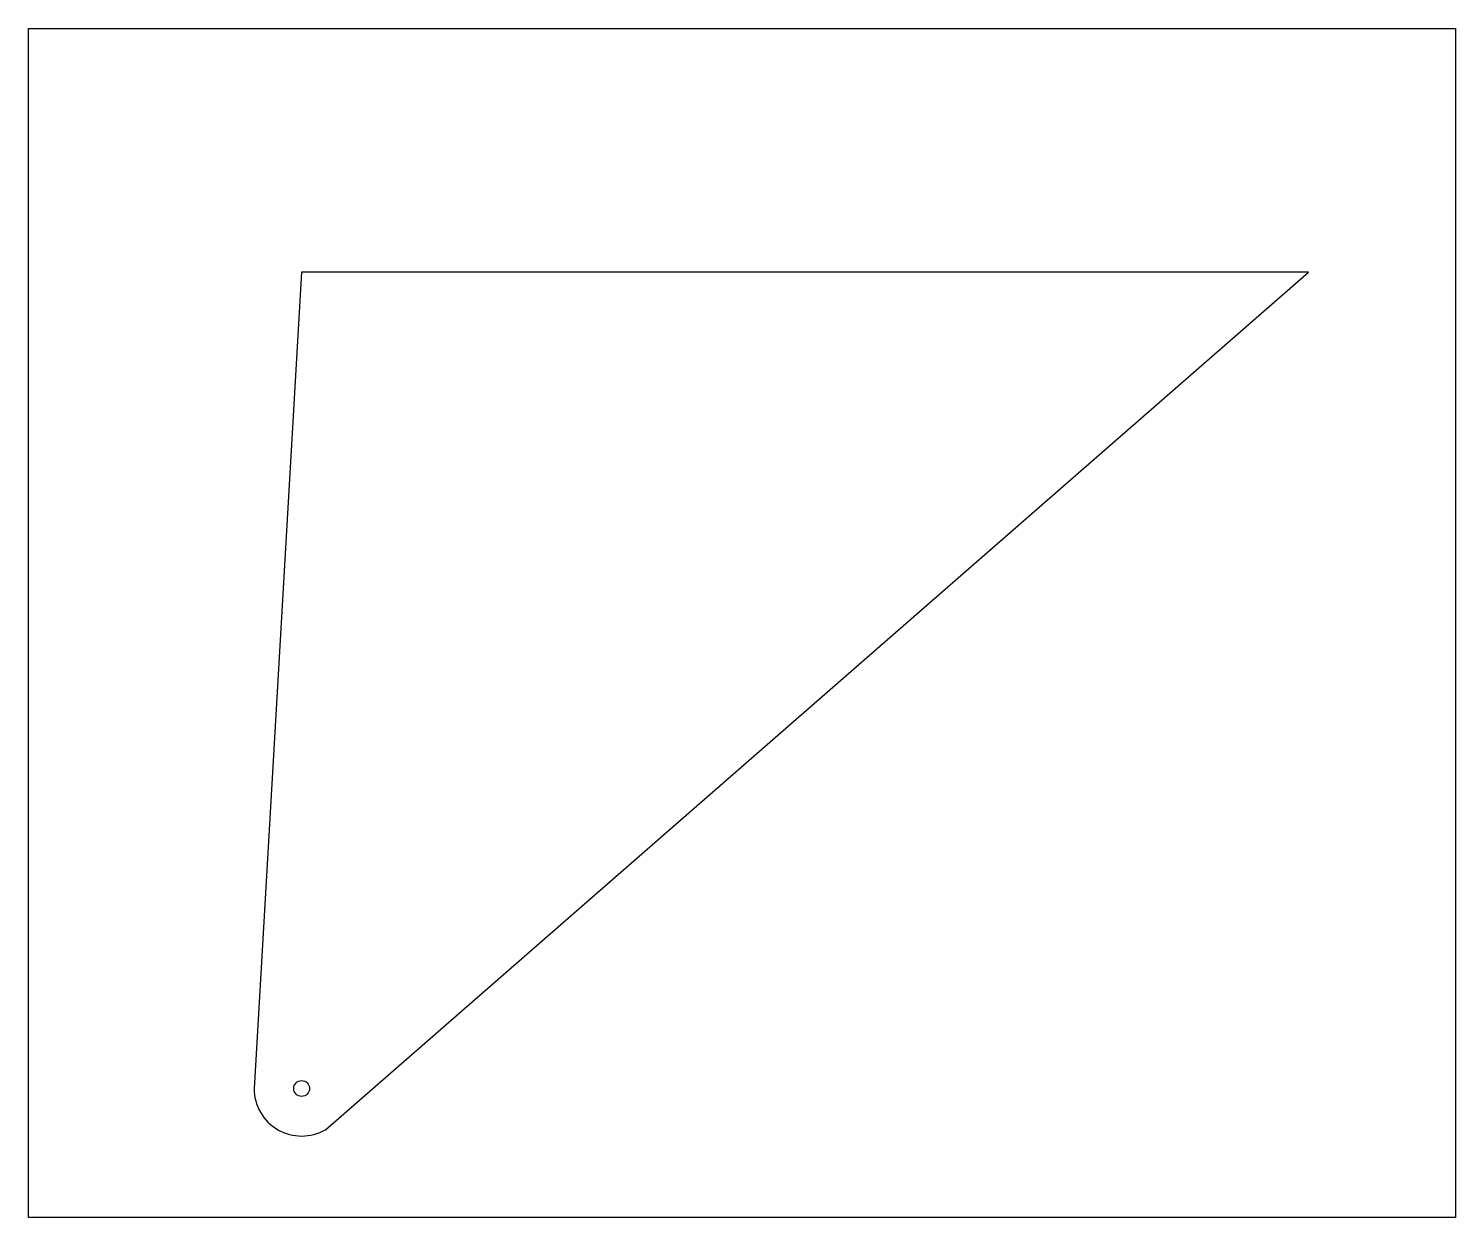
# Model space of a CAD drawing. Header units: millimetres. Extents: x -34 to 146, y -16 to 134.
import ezdxf

# ---------------------------------------------------------------- set-up
doc = ezdxf.new("R2010")
doc.units = ezdxf.units.MM

msp = doc.modelspace()

# ---------------------------------------------------------------- linework, layer by layer
at = {"color": 7, "linetype": 'Continuous', "lineweight": 25}
for p, q in [((0, 103), (-6, 0)), ((127, 103), (0, 103)), ((3, -5.2), (127, 103))]:
    msp.add_line(p, q, dxfattribs=at)
msp.add_lwpolyline([(-34.45, 133.73), (145.55, 133.73), (145.55, -16.27), (-34.45, -16.27)], close=True)
msp.add_circle((0, 0), 1, dxfattribs=at)
msp.add_arc((0, 0), 6, 180, 300, dxfattribs=at)

doc.saveas('drawing.dxf')
